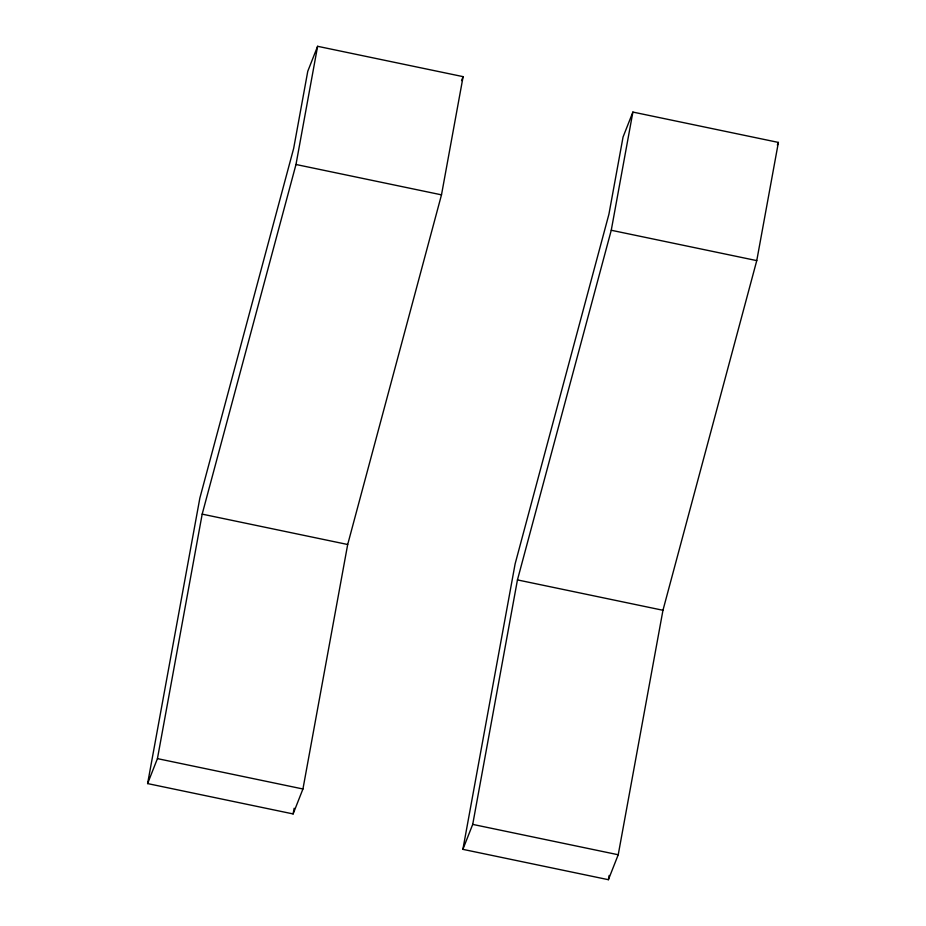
<?xml version="1.0" encoding="UTF-8"?>
<svg xmlns="http://www.w3.org/2000/svg" width="926" height="926" viewBox="0 0 926 926"><rect width="100%" height="100%" fill="white"/><g stroke="black" fill="none" stroke-linecap="round" stroke-linejoin="round"><path stroke-width="1.39" d="M147.604 783.581L199.854 498.095L293.658 148.438L307.779 71.244L317.606 46.3L463.116 76.65L441.494 194.842L347.69 544.5L302.941 788.987L293.114 813.931L147.604 783.581L157.432 758.625L202.181 514.138L295.984 164.492L317.606 46.3M293.114 813.931L294.155 808.248M462.884 849.35L515.122 563.865L608.926 214.207L623.059 137.013L632.886 112.069L778.396 142.419L756.762 260.611L662.958 610.269L618.221 854.756L608.394 879.7L462.884 849.35L472.711 824.395L517.449 579.908L611.253 230.261L632.886 112.069M608.394 879.7L609.169 875.44M461.565 80.597L463.116 76.65M777.354 145.046L778.396 142.419M295.984 164.492L441.494 194.842M611.253 230.261L756.762 260.611M202.181 514.138L347.69 544.5M517.449 579.908L662.958 610.269M157.432 758.625L302.941 788.987M472.711 824.395L618.221 854.756"/></g></svg>
